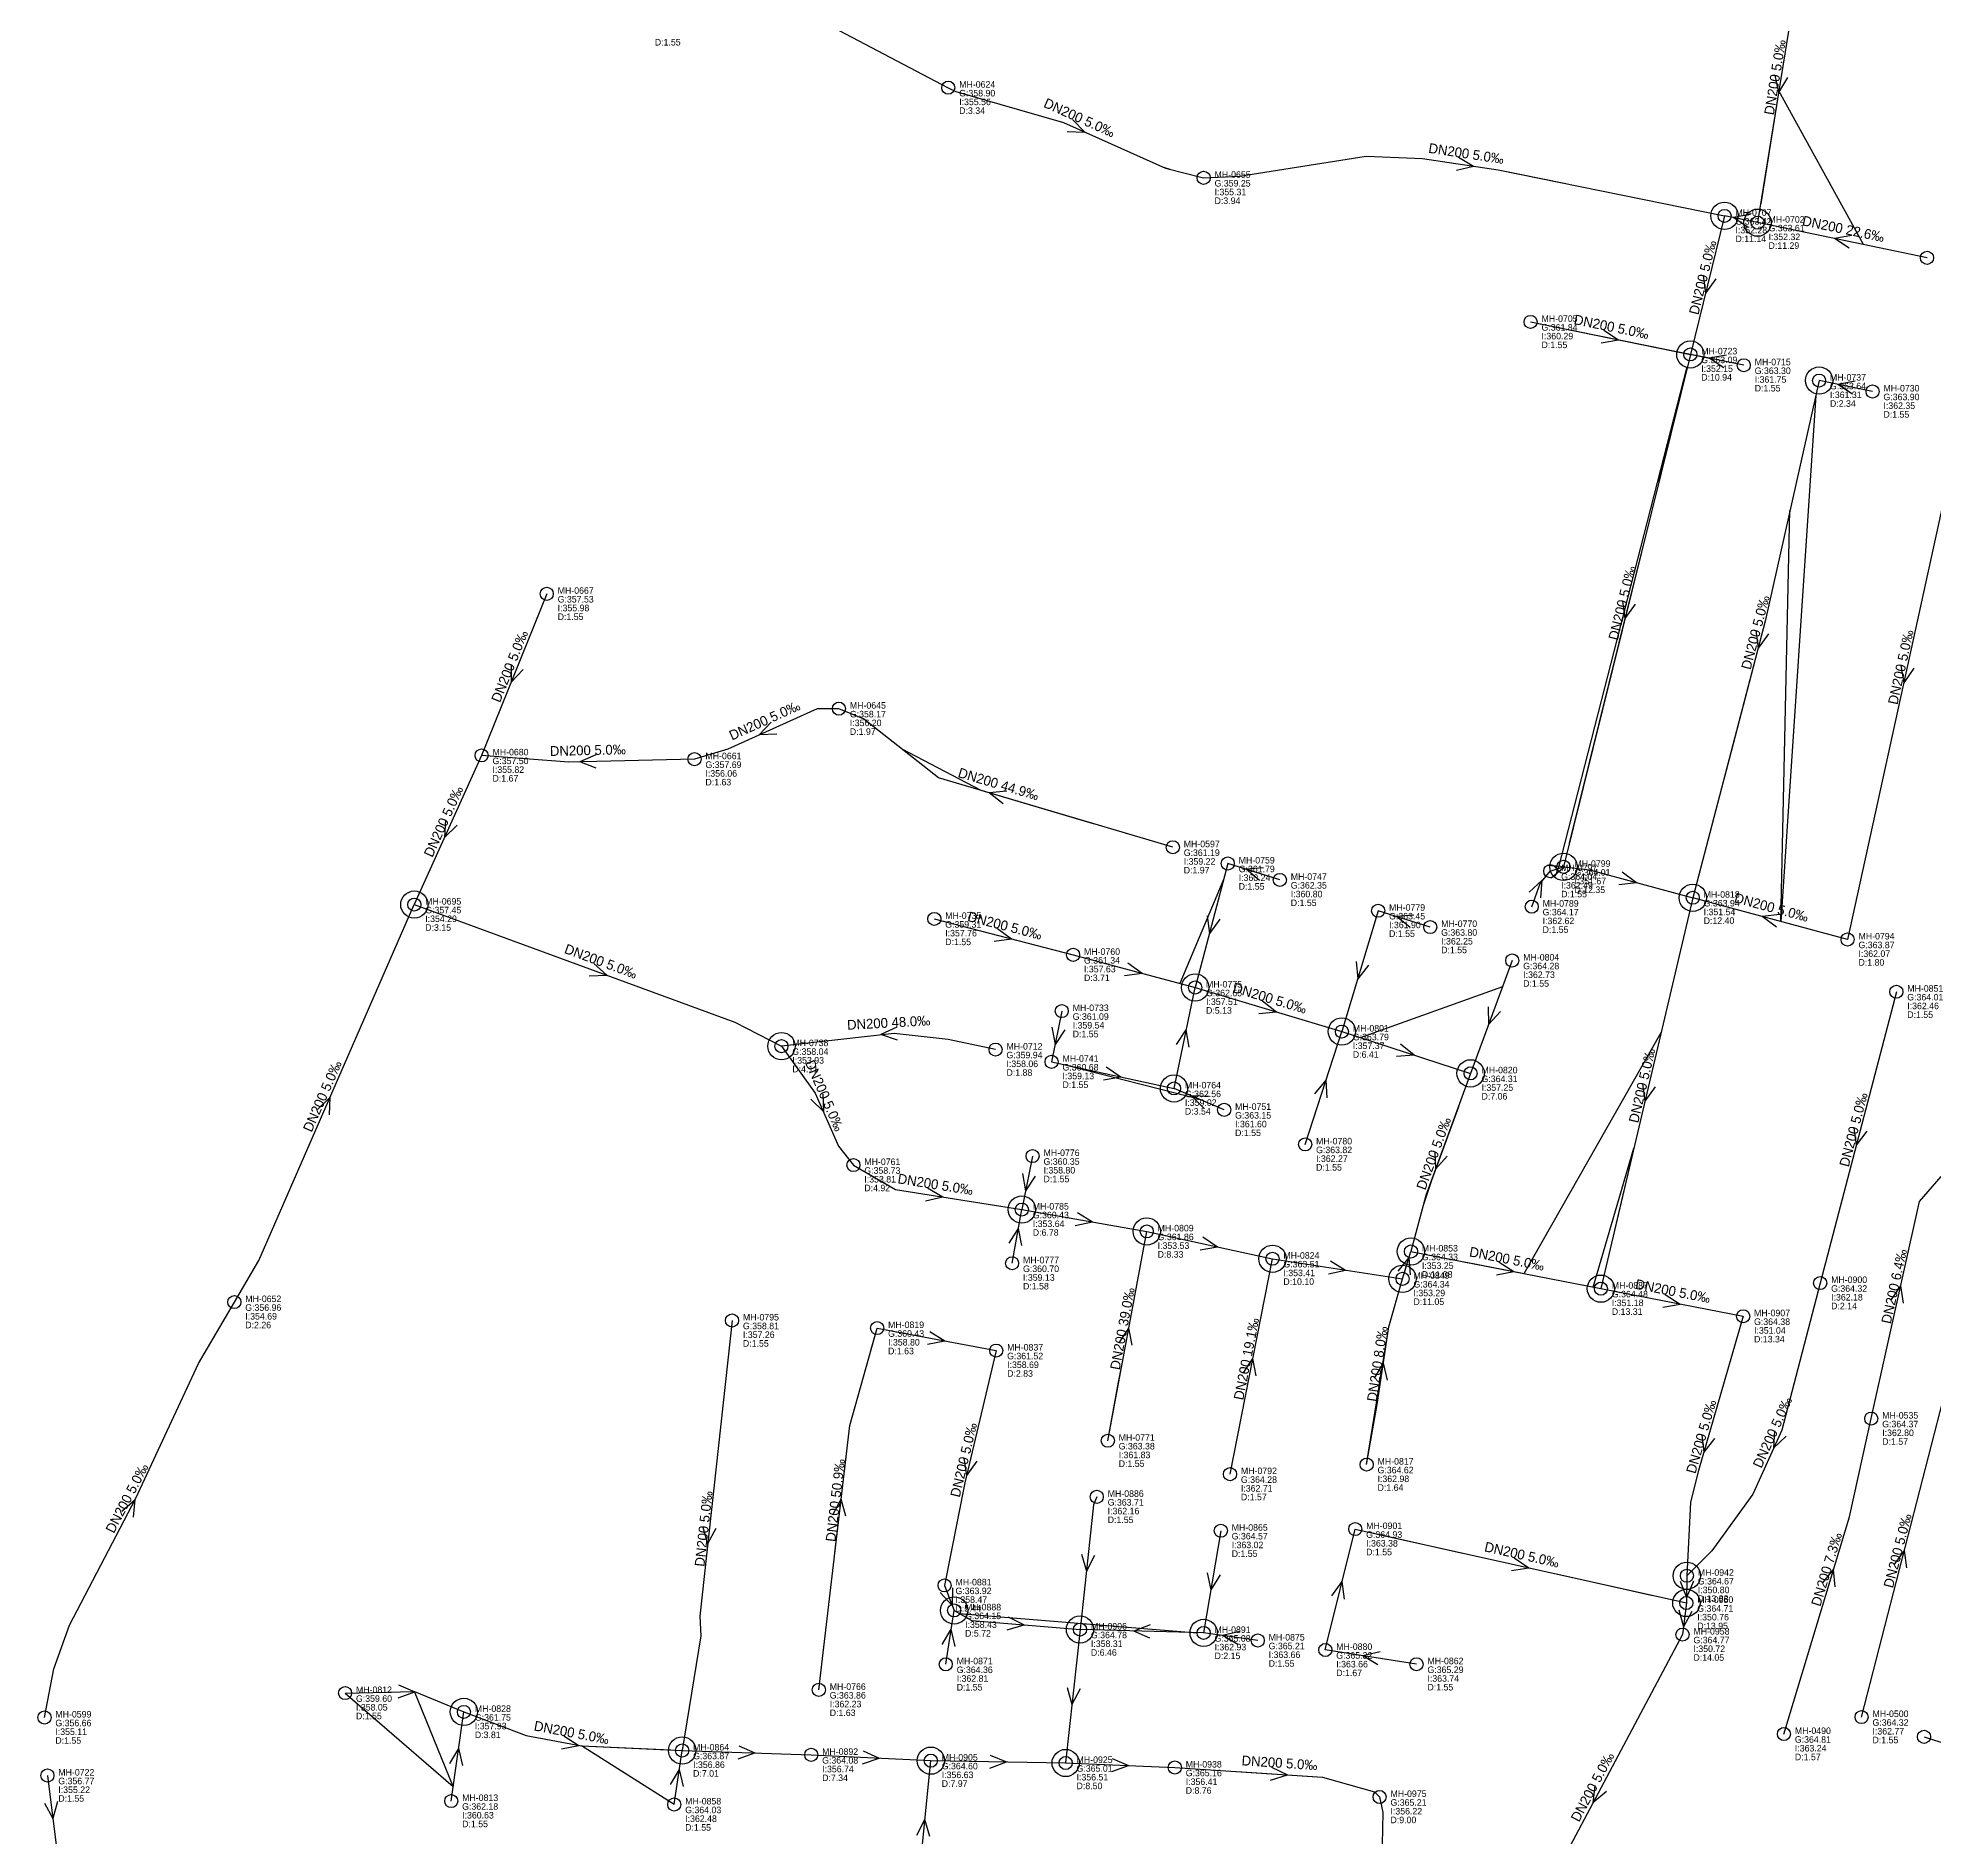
# Model space of a CAD drawing. Header units: metres. Extents: x 449913 to 451990, y 2566939 to 2570822.
# Drawn here: x 449946.6 to 450294, y 2568973.8 to 2569303.4 of the extents above; entities that cross this region are included whole.
import ezdxf
from ezdxf.enums import TextEntityAlignment as Align

# ---------------------------------------------------------------- set-up
doc = ezdxf.new("R2010")
doc.units = ezdxf.units.M
for name, color, linetype in [('SEW-DROP', 6, 'Continuous'), ('SEW-LABEL', 2, 'Continuous'), ('SEW-MH', 7, 'Continuous'), ('SEW-MH-LABEL', 8, 'Continuous'), ('SEW-PIPE-DN200', 3, 'Continuous'), ('SEW-RIDER', 8, 'Continuous')]:
    doc.layers.add(name, color=color, linetype=linetype)

msp = doc.modelspace()

# ---------------------------------------------------------------- linework, layer by layer
at = {"layer": 'SEW-DROP'}
for centre in [(450255.62, 2569270.8), (450261.68, 2569269.56), (450249.35, 2569245.42), (450249.35, 2569245.42), (450272.93, 2569240.62), (450226.12, 2569151.53), (450015.59, 2569144.61), (450249.79, 2569145.87), (450249.79, 2569145.87), (450158.63, 2569129.42), (450158.63, 2569129.42), (450185.52, 2569121.35), (450185.52, 2569121.35), (450082.84, 2569118.68), (450209.1, 2569113.69), (450154.76, 2569110.93), (450126.89, 2569088.73), (450126.89, 2569088.73), (450149.76, 2569084.73), (450198.17, 2569081.05), (450172.8, 2569079.73), (450196.63, 2569076.05), (450232.97, 2569074.24), (450248.72, 2569021.64), (450114.49, 2569015.29), (450248.62, 2569016.65), (450137.54, 2569011.78), (450137.54, 2569011.78), (450160.19, 2569011.16), (450024.68, 2568996.69), (450064.66, 2568989.62), (450064.66, 2568989.62), (450110.21, 2568987.76), (450134.91, 2568987.33)]:
    msp.add_circle(centre, 2.5, dxfattribs=at)
at = {"layer": 'SEW-LABEL'}
for p, q in [((450264.8, 2569296.53), (450265.51, 2569293.38)), ((450267.17, 2569296.15), (450265.51, 2569293.38)), ((450136.19, 2569288.48), (450138.44, 2569286.15)), ((450135.21, 2569286.28), (450138.44, 2569286.15)), ((450206.87, 2569281.56), (450209.65, 2569279.92)), ((450206.51, 2569279.18), (450209.65, 2569279.92)), ((450260.36, 2569271.06), (450257.18, 2569270.48)), ((450259.88, 2569268.71), (450257.18, 2569270.48)), ((450278.91, 2569267.21), (450275.73, 2569266.64)), ((450278.42, 2569264.86), (450275.73, 2569266.64)), ((450251.68, 2569259.85), (450252.12, 2569256.65)), ((450254.01, 2569259.28), (450252.12, 2569256.65)), ((450233.01, 2569247.52), (450236.19, 2569248.1)), ((450233.48, 2569249.87), (450236.19, 2569248.1)), ((450255.95, 2569245.3), (450252.78, 2569244.72)), ((450255.48, 2569242.95), (450252.78, 2569244.72)), ((450279.54, 2569240.5), (450276.36, 2569239.92)), ((450279.06, 2569238.15), (450276.36, 2569239.92)), ((450236.93, 2569200.22), (450237.37, 2569197.02)), ((450239.26, 2569199.64), (450237.37, 2569197.02)), ((450261.36, 2569194.81), (450261.76, 2569191.61)), ((450263.68, 2569194.21), (450261.76, 2569191.61)), ((450033.33, 2569188.59), (450033.32, 2569185.36)), ((450287.93, 2569188.45), (450288.46, 2569185.26)), ((450290.27, 2569187.94), (450288.46, 2569185.26)), ((450035.55, 2569187.69), (450033.32, 2569185.36)), ((450080.99, 2569178.03), (450078.75, 2569175.7)), ((450081.98, 2569175.84), (450078.75, 2569175.7)), ((450048.87, 2569172.04), (450045.9, 2569170.77)), ((450048.92, 2569169.64), (450045.9, 2569170.77)), ((450124.14, 2569165.37), (450120.92, 2569165.07)), ((450123.45, 2569163.06), (450120.92, 2569165.07)), ((450021.27, 2569160.14), (450021.13, 2569156.91)), ((450023.46, 2569159.15), (450021.13, 2569156.91)), ((450171.17, 2569151.34), (450167.95, 2569151.09)), ((450170.45, 2569149.05), (450167.95, 2569151.09)), ((450223.1, 2569151.81), (450226.33, 2569151.6)), ((450223.85, 2569149.53), (450226.33, 2569151.6)), ((450236.89, 2569150.6), (450239.47, 2569148.66)), ((450219.82, 2569146.9), (450222.21, 2569149.08)), ((450221.98, 2569145.86), (450222.21, 2569149.08)), ((450236.26, 2569148.28), (450239.47, 2569148.66)), ((450198.72, 2569142.69), (450195.5, 2569142.44)), ((450265.74, 2569142.81), (450262.53, 2569142.44)), ((450122.41, 2569140.23), (450125.01, 2569138.31)), ((450160.84, 2569142.53), (450161.24, 2569139.33)), ((450163.16, 2569141.92), (450161.24, 2569139.33)), ((450198, 2569140.4), (450195.5, 2569142.44)), ((450265.11, 2569140.5), (450262.53, 2569142.44)), ((450121.81, 2569137.91), (450125.01, 2569138.31)), ((450048.46, 2569133.82), (450050.86, 2569131.66)), ((450146.31, 2569133.96), (450148.9, 2569132.02)), ((450188.12, 2569134.2), (450188.41, 2569130.98)), ((450190.42, 2569133.51), (450188.41, 2569130.98)), ((450047.63, 2569131.57), (450050.86, 2569131.66)), ((450145.69, 2569131.64), (450148.9, 2569132.02)), ((450170.98, 2569126.97), (450173.51, 2569124.95)), ((450212.31, 2569125.85), (450212.39, 2569122.62)), ((450103.96, 2569122.16), (450101.03, 2569120.79)), ((450132.39, 2569122.16), (450132.97, 2569118.98)), ((450170.29, 2569124.67), (450173.51, 2569124.95)), ((450214.56, 2569125.02), (450212.39, 2569122.62)), ((450104.09, 2569119.76), (450101.03, 2569120.79)), ((450134.74, 2569121.69), (450132.97, 2569118.98)), ((450155.21, 2569118.95), (450157, 2569121.64)), ((450157.56, 2569118.46), (450157, 2569121.64)), ((450196.25, 2569119.13), (450198.73, 2569117.06)), ((450142.33, 2569114.86), (450145.01, 2569113.05)), ((450195.51, 2569116.84), (450198.73, 2569117.06)), ((450141.82, 2569112.51), (450145.01, 2569113.05)), ((450180.55, 2569109.96), (450182.62, 2569112.44)), ((450182.83, 2569109.21), (450182.62, 2569112.44)), ((450240.56, 2569111.79), (450241.04, 2569108.59)), ((449997.86, 2569107.07), (450000.17, 2569109.34)), ((450000.06, 2569106.11), (450000.17, 2569109.34)), ((450088.23, 2569108.95), (450090.54, 2569106.68)), ((450090.43, 2569109.91), (450090.54, 2569106.68)), ((450160.26, 2569107.27), (450157.97, 2569109.55)), ((450161.2, 2569109.48), (450157.97, 2569109.55)), ((450242.89, 2569111.24), (450241.04, 2569108.59)), ((450279.33, 2569103.72), (450279.74, 2569100.51)), ((450281.66, 2569103.11), (450279.74, 2569100.51)), ((450202.57, 2569099.34), (450202.67, 2569096.11)), ((450204.82, 2569098.51), (450202.67, 2569096.11)), ((450126.99, 2569095.34), (450127.58, 2569092.16)), ((450129.35, 2569094.87), (450127.58, 2569092.16)), ((450109.24, 2569090.32), (450112.39, 2569091.04)), ((450109.62, 2569092.69), (450112.39, 2569091.04)), ((450137.05, 2569088.17), (450139.8, 2569086.47)), ((450124.55, 2569082.55), (450126.26, 2569085.29)), ((450126.91, 2569082.12), (450126.26, 2569085.29)), ((450136.64, 2569085.81), (450139.8, 2569086.47)), ((450160.07, 2569083.72), (450162.75, 2569081.91)), ((450159.56, 2569081.38), (450162.75, 2569081.91)), ((450183.05, 2569076.93), (450186.2, 2569077.66)), ((450183.42, 2569079.31), (450186.2, 2569077.66)), ((450195.81, 2569077.47), (450197.84, 2569079.98)), ((450198.1, 2569076.76), (450197.84, 2569079.98)), ((450213.86, 2569076.76), (450217.04, 2569077.36)), ((450214.33, 2569079.11), (450217.04, 2569077.36)), ((450244.75, 2569073.18), (450247.47, 2569071.43)), ((450286.07, 2569072.08), (450287.89, 2569074.75)), ((450288.41, 2569071.56), (450287.89, 2569074.75)), ((450244.29, 2569070.82), (450247.47, 2569071.43)), ((450110.03, 2569066.42), (450112.76, 2569064.68)), ((450144.74, 2569064.3), (450146.47, 2569067.03)), ((450147.1, 2569063.86), (450146.47, 2569067.03)), ((450109.59, 2569064.06), (450112.76, 2569064.68)), ((450167.44, 2569058.76), (450169.2, 2569061.47)), ((450169.8, 2569058.29), (450169.2, 2569061.47)), ((450191.49, 2569057.82), (450193.12, 2569060.61)), ((450193.87, 2569057.47), (450193.12, 2569060.61)), ((450251.48, 2569047.48), (450251.8, 2569044.26)), ((450253.78, 2569046.81), (450251.8, 2569044.26)), ((450264.74, 2569048.22), (450264.6, 2569044.99)), ((450266.93, 2569047.24), (450264.6, 2569044.99)), ((450116.28, 2569043.2), (450116.76, 2569040)), ((450118.62, 2569042.64), (450116.76, 2569040)), ((449962, 2569033.48), (449964.45, 2569035.58)), ((449964.13, 2569032.37), (449964.45, 2569035.58)), ((450092.24, 2569032.81), (450093.78, 2569035.65)), ((450094.62, 2569032.53), (450093.78, 2569035.65)), ((450068.45, 2569030.57), (450069.31, 2569027.46)), ((450070.83, 2569030.31), (450069.31, 2569027.46)), ((450137.83, 2569025.61), (450138.7, 2569022.5)), ((450140.21, 2569025.35), (450138.7, 2569022.5)), ((450217.09, 2569024.91), (450219.76, 2569023.09)), ((450286.66, 2569023.65), (450288.57, 2569026.26)), ((450288.98, 2569023.06), (450288.57, 2569026.26)), ((450160.83, 2569022.2), (450161.52, 2569019.05)), ((450163.19, 2569021.81), (450161.52, 2569019.05)), ((450216.57, 2569022.57), (450219.76, 2569023.09)), ((450273.59, 2569020.27), (450275.6, 2569022.8)), ((450275.89, 2569019.58), (450275.6, 2569022.8)), ((450111.95, 2569018.55), (450114.15, 2569016.18)), ((450114.19, 2569019.41), (450114.15, 2569016.18)), ((450183.69, 2569017.94), (450185.58, 2569020.57)), ((450186.02, 2569017.37), (450185.58, 2569020.57)), ((450247.5, 2569020.67), (450248.64, 2569017.64)), ((450249.9, 2569020.62), (450248.64, 2569017.64)), ((450124.39, 2569014.1), (450127.28, 2569012.65)), ((450247.26, 2569015.39), (450248.09, 2569012.26)), ((450249.64, 2569015.1), (450248.09, 2569012.26)), ((450112.31, 2569009.05), (450113.95, 2569011.83)), ((450114.68, 2569008.69), (450113.95, 2569011.83)), ((450124.18, 2569011.71), (450127.28, 2569012.65)), ((450150.4, 2569012.63), (450147.37, 2569011.51)), ((450150.34, 2569010.23), (450147.37, 2569011.51)), ((450166.8, 2569011.45), (450163.66, 2569010.67)), ((450166.47, 2569009.07), (450163.66, 2569010.67)), ((450192.5, 2569007.68), (450189.35, 2569006.96)), ((450192.13, 2569005.31), (450189.35, 2569006.96)), ((450012.62, 2568999.27), (450015.66, 2569000.37)), ((450012.7, 2569001.67), (450015.66, 2569000.37)), ((450135.2, 2569001.18), (450136.07, 2568998.07)), ((450137.58, 2569000.92), (450136.07, 2568998.07)), ((450022.11, 2568987.21), (450023.73, 2568990.01)), ((450024.49, 2568986.87), (450023.73, 2568990.01)), ((450042.53, 2568989.93), (450045.7, 2568990.56)), ((450042.98, 2568992.29), (450045.7, 2568990.56)), ((450075.02, 2568990.47), (450077.98, 2568989.17)), ((450074.94, 2568988.07), (450077.98, 2568989.17)), ((450097.7, 2568987.16), (450100.75, 2568988.21)), ((450097.81, 2568989.56), (450100.75, 2568988.21)), ((450121.04, 2568986.37), (450124.06, 2568987.52)), ((450121.08, 2568988.77), (450124.06, 2568987.52)), ((450143.36, 2568985.78), (450146.41, 2568986.86)), ((450143.46, 2568988.18), (450146.41, 2568986.86)), ((450172.62, 2568986.55), (450175.53, 2568985.16)), ((450062.53, 2568983.36), (450064.15, 2568986.16)), ((450064.91, 2568983.01), (450064.15, 2568986.16)), ((450172.46, 2568984.16), (450175.53, 2568985.16)), ((450231.86, 2568983.22), (450231.51, 2568980.01)), ((449947.81, 2568979.98), (449949.38, 2568977.16)), ((449950.19, 2568980.29), (449949.38, 2568977.16)), ((450233.98, 2568982.09), (450231.51, 2568980.01)), ((450107.65, 2568974.12), (450109.14, 2568976.99)), ((450110.04, 2568973.88), (450109.14, 2568976.99))]:
    msp.add_line(p, q, dxfattribs=at)
at = {"layer": 'SEW-MH'}
for centre in [(450113.41, 2569294.29), (450160.19, 2569277.78), (450255.62, 2569270.8), (450261.68, 2569269.56), (450292.71, 2569263.11), (450220.09, 2569251.37), (450249.35, 2569245.42), (450259.14, 2569243.43), (450272.93, 2569240.62), (450282.73, 2569238.63), (450039.85, 2569201.56), (450093.38, 2569180.51), (450027.91, 2569171.95), (450066.92, 2569171.25), (450154.54, 2569155.12), (450164.61, 2569152.14), (450174.15, 2569149.14), (450223.68, 2569150.74), (450226.12, 2569151.53), (450249.79, 2569145.87), (450015.59, 2569144.61), (450110.85, 2569141.98), (450192.16, 2569143.49), (450220.29, 2569144.23), (450201.7, 2569140.5), (450278.16, 2569138.22), (450136.27, 2569135.4), (450216.73, 2569134.36), (450158.63, 2569129.42), (450287.09, 2569128.65), (450134.2, 2569125.1), (450185.52, 2569121.35), (450082.84, 2569118.68), (450122.07, 2569118.04), (450132.33, 2569115.81), (450209.1, 2569113.69), (450154.76, 2569110.93), (450163.95, 2569107), (450178.79, 2569100.67), (450096.03, 2569096.89), (450128.86, 2569098.54), (450126.89, 2569088.73), (450149.76, 2569084.73), (450125.1, 2569078.89), (450172.8, 2569079.73), (450198.17, 2569081.05), (450196.63, 2569076.05), (450232.97, 2569074.24), (450273.14, 2569075.27), (449982.62, 2569071.78), (450259.02, 2569069.19), (450073.79, 2569068.41), (450100.38, 2569067.02), (450122.19, 2569062.9), (450282.5, 2569050.43), (450142.63, 2569046.38), (450190.05, 2569042), (450165.02, 2569040.26), (450140.61, 2569036.09), (450163.33, 2569029.89), (450187.96, 2569030.19), (450112.73, 2569019.87), (450248.72, 2569021.64), (450248.62, 2569016.65), (450114.49, 2569015.29), (450137.54, 2569011.78), (450160.19, 2569011.16), (450170.1, 2569009.77), (450247.92, 2569010.86), (450182.48, 2569008.04), (450112.95, 2569005.41), (450199.19, 2569005.42), (450002.9, 2569000.14), (450089.69, 2569000.73), (449947.83, 2568995.66), (450024.68, 2568996.69), (450280.72, 2568995.75), (450266.5, 2568992.64), (450292.16, 2568992.12), (450064.66, 2568989.62), (450088.3, 2568988.82), (450110.21, 2568987.76), (450134.91, 2568987.33), (450154.91, 2568986.5), (449948.37, 2568985.03), (450022.35, 2568980.36), (450063.21, 2568979.73), (450192.42, 2568981.1)]:
    msp.add_circle(centre, 1.2, dxfattribs=at)
at = {"layer": 'SEW-PIPE-DN200'}
for points in [[(450269.81, 2569320.15), (450261.68, 2569269.56)], [(450058.29, 2569317.23), (450078.1, 2569311.94), (450087.52, 2569307.86), (450113.41, 2569294.29)], [(450113.41, 2569294.29), (450114.78, 2569293.58), (450134.5, 2569287.92), (450153.19, 2569279.55), (450160.19, 2569277.78), (450160.19, 2569277.78)], [(450160.19, 2569277.78), (450166.76, 2569278.09), (450189.99, 2569281.75), (450200.31, 2569281.33), (450214.14, 2569279.24), (450255.62, 2569270.8)], [(450255.62, 2569270.8), (450249.35, 2569245.42)], [(450261.68, 2569269.56), (450255.62, 2569270.8)], [(450292.71, 2569263.11), (450261.68, 2569269.56)], [(450220.09, 2569251.37), (450249.35, 2569245.42)], [(450249.35, 2569245.42), (450226.12, 2569151.53)], [(450259.14, 2569243.43), (450249.35, 2569245.42)], [(450272.93, 2569240.62), (450263.05, 2569196.55), (450249.79, 2569145.87)], [(450282.73, 2569238.63), (450272.93, 2569240.62)], [(450299.4, 2569235.24), (450278.16, 2569138.22)], [(450039.85, 2569201.56), (450027.91, 2569171.95)], [(450093.38, 2569180.51), (450093.38, 2569180.51), (450089.41, 2569180.51), (450073.01, 2569173.1), (450066.92, 2569171.25), (450066.92, 2569171.25)], [(450154.54, 2569155.12), (450111.64, 2569167.81), (450097.88, 2569178.66), (450093.38, 2569180.51)], [(450027.91, 2569171.95), (450015.59, 2569144.61)], [(450066.92, 2569171.25), (450043.91, 2569170.72), (450027.91, 2569171.95)], [(450164.61, 2569152.14), (450158.63, 2569129.42)], [(450174.15, 2569149.14), (450164.61, 2569152.14)], [(450220.29, 2569144.23), (450221.81, 2569148.45), (450223.68, 2569150.74), (450223.68, 2569150.74)], [(450223.68, 2569150.74), (450226.12, 2569151.53)], [(450226.12, 2569151.53), (450230.86, 2569150.98), (450249.79, 2569145.87)], [(449982.62, 2569071.78), (449987.08, 2569079.4), (450015.59, 2569144.61)], [(450015.59, 2569144.61), (450074.28, 2569123.07), (450082.84, 2569118.68)], [(450192.16, 2569143.49), (450185.52, 2569121.35)], [(450201.7, 2569140.5), (450192.16, 2569143.49)], [(450249.79, 2569145.87), (450232.97, 2569074.24)], [(450278.16, 2569138.22), (450249.79, 2569145.87)], [(450110.85, 2569141.98), (450136.27, 2569135.4)], [(450136.27, 2569135.4), (450158.63, 2569129.42)], [(450216.73, 2569134.36), (450209.1, 2569113.69)], [(450154.76, 2569110.93), (450158.63, 2569129.42)], [(450158.63, 2569129.42), (450185.52, 2569121.35)], [(450287.09, 2569128.65), (450273.14, 2569075.27)], [(450134.2, 2569125.1), (450132.33, 2569115.81)], [(450122.07, 2569118.04), (450113.41, 2569119.92), (450103.48, 2569120.98), (450082.84, 2569118.68)], [(450082.84, 2569118.68), (450089.05, 2569110.08), (450093.3, 2569100.37), (450096.03, 2569096.89), (450096.03, 2569096.89)], [(450178.79, 2569100.67), (450185.52, 2569121.35)], [(450185.52, 2569121.35), (450209.1, 2569113.69)], [(450132.33, 2569115.81), (450154.76, 2569110.93)], [(450209.1, 2569113.69), (450200.91, 2569091.31), (450198.17, 2569081.05)], [(450163.95, 2569107), (450154.76, 2569110.93)], [(450128.86, 2569098.54), (450126.89, 2569088.73)], [(450096.03, 2569096.89), (450103.73, 2569092.41), (450126.89, 2569088.73)], [(450282.5, 2569050.43), (450291.31, 2569090.21), (450295.29, 2569094.8)], [(450125.1, 2569078.89), (450126.89, 2569088.73)], [(450126.89, 2569088.73), (450149.76, 2569084.73)], [(450142.63, 2569046.38), (450149.76, 2569084.73)], [(450149.76, 2569084.73), (450172.8, 2569079.73)], [(450196.63, 2569076.05), (450198.17, 2569081.05)], [(450198.17, 2569081.05), (450232.97, 2569074.24)], [(450165.02, 2569040.26), (450172.8, 2569079.73)], [(450172.8, 2569079.73), (450196.63, 2569076.05)], [(450190.05, 2569042), (450192, 2569053.04), (450194.11, 2569067.23), (450196.63, 2569076.05)], [(450232.97, 2569074.24), (450259.02, 2569069.19)], [(450273.14, 2569075.27), (450266.09, 2569048.3), (450260.82, 2569036.59), (450253.26, 2569026.2), (450248.72, 2569021.64)], [(449947.83, 2568995.66), (449949.57, 2569004.6), (449952.41, 2569012.57), (449964.6, 2569035.87), (449976.05, 2569060.53), (449982.62, 2569071.78)], [(450073.79, 2569068.41), (450067.87, 2569014.22), (450068.08, 2569010.62), (450064.66, 2568989.62)], [(450089.69, 2569000.73), (450095.37, 2569049.17), (450100.38, 2569067.02)], [(450100.38, 2569067.02), (450100.38, 2569067.02), (450122.19, 2569062.9)], [(450259.02, 2569069.19), (450250.84, 2569040.95), (450249.38, 2569035.12), (450248.72, 2569021.64)], [(450122.19, 2569062.9), (450116.44, 2569038.68), (450112.73, 2569019.87), (450112.73, 2569019.87)], [(450280.72, 2568995.75), (450295.66, 2569053.86)], [(450266.5, 2568992.64), (450278.52, 2569032.45), (450282.5, 2569050.43)], [(450140.61, 2569036.09), (450140, 2569034.64), (450137.54, 2569011.78)], [(450163.33, 2569029.89), (450160.19, 2569011.16)], [(450182.48, 2569008.04), (450187.96, 2569030.19)], [(450187.96, 2569030.19), (450248.62, 2569016.65)], [(450248.72, 2569021.64), (450248.62, 2569016.65)], [(450112.73, 2569019.87), (450114.49, 2569015.29)], [(450112.95, 2569005.41), (450114.49, 2569015.29)], [(450114.49, 2569015.29), (450117.7, 2569013.46), (450137.54, 2569011.78)], [(450248.62, 2569016.65), (450247.92, 2569010.86)], [(450137.54, 2569011.78), (450134.91, 2568987.33)], [(450160.19, 2569011.16), (450137.54, 2569011.78)], [(450170.1, 2569009.77), (450160.19, 2569011.16)], [(450247.92, 2569010.86), (450216.51, 2568951.8)], [(450199.19, 2569005.42), (450182.48, 2569008.04)], [(450002.9, 2569000.14), (450015.6, 2569000.46), (450024.68, 2568996.69)], [(450022.35, 2568980.36), (450024.68, 2568996.69)], [(450024.68, 2568996.69), (450036.08, 2568992.36), (450046.24, 2568990.46), (450064.66, 2568989.62)], [(450292.16, 2568992.12), (450319.16, 2568983.53)], [(450063.21, 2568979.73), (450064.66, 2568989.62)], [(450064.66, 2568989.62), (450088.3, 2568988.82)], [(450088.3, 2568988.82), (450110.21, 2568987.76)], [(450107.78, 2568963.23), (450110.21, 2568987.76)], [(450110.21, 2568987.76), (450134.91, 2568987.33)], [(450134.91, 2568987.33), (450154.91, 2568986.5)], [(450154.91, 2568986.5), (450181.97, 2568984.74), (450191.49, 2568982.04), (450192.42, 2568981.1)], [(449948.37, 2568985.03), (449950, 2568972.27)], [(450192.42, 2568981.1), (450192.42, 2568981.1), (450193.01, 2568978.25), (450192.62, 2568960.7)]]:
    msp.add_lwpolyline(points, dxfattribs=at)
at = {"layer": 'SEW-RIDER'}
for points in [[(450281.1, 2569265.53), (450265.56, 2569293.73), (450262.24, 2569273.04)], [(450152.86, 2569279.7), (450153.99, 2569279.35)], [(450214.14, 2569279.24), (450217.78, 2569278.5), (450226.56, 2569276.72)], [(450220.09, 2569251.37), (450253.45, 2569244.58), (450247.51, 2569245.79)], [(450225.18, 2569151.23), (450248.78, 2569243.14), (450243.59, 2569222.17)], [(450272.31, 2569237.87), (450265.93, 2569141.52), (450267.6, 2569216.84)], [(450241.67, 2569214.39), (450238.1, 2569199.96), (450227.18, 2569155.84)], [(450261.22, 2569189.55), (450256.8, 2569172.67), (450255.59, 2569168.01)], [(450140, 2569159.42), (450119.43, 2569165.51), (450104.97, 2569173.07)], [(450174.15, 2569149.14), (450167.27, 2569151.3)], [(450163.87, 2569149.33), (450155.83, 2569130.17)], [(450188.95, 2569120.24), (450214.98, 2569129.63)], [(450207.95, 2569079.14), (450218.88, 2569077), (450243.99, 2569121.18)], [(450135.04, 2569115.22), (450159.09, 2569109.08)], [(450206.85, 2569107.54), (450201.91, 2569094.05), (450200.37, 2569089.29)], [(450231.57, 2569074.51), (450239.02, 2569100.01), (450235.54, 2569085.18)], [(450100.38, 2569067.02), (450101.08, 2569066.89)], [(450190.05, 2569042), (450194.11, 2569067.23)], [(450099.3, 2569063.17), (450099.59, 2569064.2)], [(450142.63, 2569046.38), (450144.62, 2569057.11), (450145.19, 2569060.16)], [(450092.63, 2569025.82), (450093.6, 2569034.11), (450095.37, 2569049.17)], [(450190.84, 2569029.54), (450207.34, 2569025.86), (450207.96, 2569025.72)], [(450225.07, 2569021.9), (450237.57, 2569019.11), (450242.45, 2569018.02)], [(450115.44, 2569014.75), (450159.02, 2569011.19)], [(450002.9, 2569000.14), (450022.73, 2568983), (450015.6, 2569000.46)], [(450063.21, 2568979.73), (450046.24, 2568990.46), (450062.55, 2568989.72)], [(450109.92, 2568984.77), (450109.94, 2568985.01)], [(450166.29, 2568985.76), (450181.97, 2568984.74)]]:
    msp.add_lwpolyline(points, dxfattribs=at)

# ---------------------------------------------------------------- texts
at = {"layer": 'SEW-LABEL'}
for s, rotation, p in [('DN200 5.0‰', 80.8706, (450265.74, 2569296.06)), ('DN200 5.0‰', -24.1054, (450137.07, 2569287.97)), ('DN200 5.0‰', -8.5789, (450208.17, 2569281.34)), ('DN200 22.6‰', 348.2567, (450277.2, 2569267.54)), ('DN200 5.0‰', 76.1044, (450252.49, 2569259.31)), ('DN200 5.0‰', -11.4978, (450234.72, 2569249.6)), ('DN200 5.0‰', 76.1028, (450237.73, 2569199.68)), ('DN200 5.0‰', 75.3356, (450262.14, 2569194.26)), ('DN200 5.0‰', 77.6559, (450288.78, 2569187.93)), ('DN200 5.0‰', 68.0412, (450033.88, 2569187.95)), ('DN200 5.0‰', 24.3047, (450080.12, 2569177.52)), ('DN200 5.0‰', 1.3172, (450047.4, 2569172)), ('DN200 44.9‰', 343.5149, (450122.36, 2569165.84)), ('DN200 5.0‰', 65.7404, (450021.75, 2569159.48)), ('DN200 5.0‰', 344.8932, (450263.98, 2569143.24)), ('DN200 5.0‰', -14.5205, (450123.56, 2569139.89)), ('DN200 5.0‰', -20.1584, (450049.45, 2569133.38)), ('DN200 5.0‰', -16.7067, (450172.07, 2569126.59)), ('DN200 48.0‰', 3.1546, (450102.53, 2569122.08)), ('DN200 5.0‰', 66.3811, (449999.56, 2569109.16)), ('DN200 5.0‰', -66.3362, (450089.94, 2569109.26)), ('DN200 5.0‰', 76.784, (450241.38, 2569111.25)), ('DN200 5.0‰', 75.3529, (450280.11, 2569103.16)), ('DN200 5.0‰', 69.9077, (450203.18, 2569098.72)), ('DN200 5.0‰', -9.0328, (450110.91, 2569092.47)), ('DN200 5.0‰', -11.0836, (450215.57, 2569078.84)), ('DN200 6.4‰', 77.5092, (450287.56, 2569074.48)), ('DN200 39.0‰', 79.4636, (450146.19, 2569066.75)), ('DN200 5.0‰', -10.966, (450245.99, 2569072.91)), ('DN200 19.1‰', 78.8486, (450168.91, 2569061.2)), ('DN200 8.0‰', 81.5108, (450192.9, 2569060.33)), ('DN200 5.0‰', 73.8464, (450252.21, 2569046.9)), ('DN200 5.0‰', 65.7691, (450265.22, 2569047.56)), ('DN200 5.0‰', 76.6591, (450117.1, 2569042.66)), ('DN200 5.0‰', 62.5073, (449963.75, 2569035.45)), ('DN200 50.9‰', 83.3195, (450093.61, 2569035.36)), ('DN200 5.0‰', 83.7579, (450069.48, 2569030.15)), ('DN200 5.0‰', 75.5824, (450288.19, 2569026.01)), ('DN200 7.3‰', 73.2024, (450275.17, 2569022.56)), ('DN200 5.0‰', -12.5814, (450218.29, 2569024.62)), ('DN200 5.0‰', -10.6201, (450044.23, 2568992.03)), ('DN200 5.0‰', -3.7262, (450174.04, 2568986.46)), ('DN200 5.0‰', 61.995, (450232.21, 2568982.53))]:
    msp.add_text(s, height=1.8, rotation=rotation, dxfattribs=at).set_placement(p, align=Align.CENTER)
at = {"layer": 'SEW-MH-LABEL'}
for s, p in [('D:1.55', (450059.65, 2569302.02)), ('MH-0624', (450115.41, 2569294.29)), ('G:358.90', (450115.41, 2569292.69)), ('I:355.56', (450115.41, 2569291.09)), ('D:3.34', (450115.41, 2569289.49)), ('MH-0655', (450162.19, 2569277.78)), ('G:359.25', (450162.19, 2569276.18)), ('I:355.31', (450162.19, 2569274.58)), ('D:3.94', (450162.19, 2569272.98)), ('MH-0707', (450257.62, 2569270.8)), ('G:363.42', (450257.62, 2569269.2)), ('I:352.28', (450257.62, 2569267.6)), ('G:363.61', (450263.68, 2569267.96)), ('MH-0702', (450263.68, 2569269.56)), ('D:11.14', (450257.62, 2569266)), ('D:11.29', (450263.68, 2569264.76)), ('I:352.32', (450263.68, 2569266.36)), ('G:361.84', (450222.09, 2569249.77)), ('MH-0705', (450222.09, 2569251.37)), ('D:1.55', (450222.09, 2569246.57)), ('I:360.29', (450222.09, 2569248.17)), ('G:363.09', (450251.35, 2569243.82)), ('MH-0723', (450251.35, 2569245.42)), ('I:352.15', (450251.35, 2569242.22)), ('MH-0715', (450261.14, 2569243.43)), ('D:10.94', (450251.35, 2569240.62)), ('G:363.30', (450261.14, 2569241.83)), ('I:361.75', (450261.14, 2569240.23)), ('G:363.64', (450274.93, 2569239.02)), ('MH-0737', (450274.93, 2569240.62)), ('MH-0730', (450284.73, 2569238.63)), ('D:1.55', (450261.14, 2569238.63)), ('D:2.34', (450274.93, 2569235.82)), ('I:361.31', (450274.93, 2569237.42)), ('G:363.90', (450284.73, 2569237.03)), ('I:362.35', (450284.73, 2569235.43)), ('D:1.55', (450284.73, 2569233.83)), ('MH-0667', (450041.85, 2569201.56)), ('G:357.53', (450041.85, 2569199.96)), ('I:355.98', (450041.85, 2569198.36)), ('D:1.55', (450041.85, 2569196.76)), ('MH-0645', (450095.38, 2569180.51)), ('G:358.17', (450095.38, 2569178.91)), ('I:356.20', (450095.38, 2569177.31)), ('D:1.97', (450095.38, 2569175.71)), ('G:357.50', (450029.91, 2569170.35)), ('MH-0680', (450029.91, 2569171.95)), ('G:357.69', (450068.92, 2569169.65)), ('MH-0661', (450068.92, 2569171.25)), ('D:1.67', (450029.91, 2569167.15)), ('I:355.82', (450029.91, 2569168.75)), ('D:1.63', (450068.92, 2569166.45)), ('I:356.06', (450068.92, 2569168.05)), ('G:361.19', (450156.54, 2569153.52)), ('MH-0597', (450156.54, 2569155.12)), ('I:359.22', (450156.54, 2569151.92)), ('MH-0759', (450166.61, 2569152.14)), ('D:1.97', (450156.54, 2569150.32)), ('G:361.79', (450166.61, 2569150.54)), ('I:360.24', (450166.61, 2569148.94)), ('MH-0747', (450176.15, 2569149.14)), ('G:364.04', (450225.68, 2569149.14)), ('MH-0797', (450225.68, 2569150.74)), ('G:364.01', (450228.12, 2569149.93)), ('MH-0799', (450228.12, 2569151.53)), ('I:351.67', (450228.12, 2569148.33)), ('D:1.55', (450166.61, 2569147.34)), ('G:362.35', (450176.15, 2569147.54)), ('I:360.80', (450176.15, 2569145.94)), ('D:1.55', (450225.68, 2569145.94)), ('I:362.49', (450225.68, 2569147.54)), ('D:12.35', (450228.12, 2569146.73)), ('MH-0818', (450251.79, 2569145.87)), ('G:357.45', (450017.59, 2569143.01)), ('MH-0695', (450017.59, 2569144.61)), ('I:354.29', (450017.59, 2569141.41)), ('MH-0735', (450112.85, 2569141.98)), ('D:1.55', (450176.15, 2569144.34)), ('G:363.45', (450194.16, 2569141.89)), ('MH-0779', (450194.16, 2569143.49)), ('G:364.17', (450222.29, 2569142.63)), ('MH-0789', (450222.29, 2569144.23)), ('G:363.94', (450251.79, 2569144.27)), ('I:351.54', (450251.79, 2569142.67)), ('D:3.15', (450017.59, 2569139.81)), ('G:359.31', (450112.85, 2569140.38)), ('I:357.76', (450112.85, 2569138.78)), ('D:1.55', (450194.16, 2569138.69)), ('I:361.90', (450194.16, 2569140.29)), ('G:363.80', (450203.7, 2569138.9)), ('MH-0770', (450203.7, 2569140.5)), ('D:1.55', (450222.29, 2569139.43)), ('I:362.62', (450222.29, 2569141.03)), ('D:12.40', (450251.79, 2569141.07)), ('MH-0794', (450280.16, 2569138.22)), ('D:1.55', (450112.85, 2569137.18)), ('MH-0760', (450138.27, 2569135.4)), ('D:1.55', (450203.7, 2569135.7)), ('I:362.25', (450203.7, 2569137.3)), ('G:363.87', (450280.16, 2569136.62)), ('I:362.07', (450280.16, 2569135.02)), ('G:361.34', (450138.27, 2569133.8)), ('I:357.63', (450138.27, 2569132.2)), ('G:364.28', (450218.73, 2569132.76)), ('MH-0804', (450218.73, 2569134.36)), ('I:362.73', (450218.73, 2569131.16)), ('D:1.80', (450280.16, 2569133.42)), ('D:3.71', (450138.27, 2569130.6)), ('G:362.65', (450160.63, 2569127.82)), ('MH-0775', (450160.63, 2569129.42)), ('D:1.55', (450218.73, 2569129.56)), ('MH-0851', (450289.09, 2569128.65)), ('MH-0733', (450136.2, 2569125.1)), ('D:5.13', (450160.63, 2569124.62)), ('I:357.51', (450160.63, 2569126.22)), ('G:364.01', (450289.09, 2569127.05)), ('I:362.46', (450289.09, 2569125.45)), ('G:361.09', (450136.2, 2569123.5)), ('I:359.54', (450136.2, 2569121.9)), ('MH-0801', (450187.52, 2569121.35)), ('D:1.55', (450289.09, 2569123.85)), ('G:358.04', (450084.84, 2569117.08)), ('MH-0738', (450084.84, 2569118.68)), ('MH-0712', (450124.07, 2569118.04)), ('D:1.55', (450136.2, 2569120.3)), ('G:363.79', (450187.52, 2569119.75)), ('I:357.37', (450187.52, 2569118.15)), ('D:4.11', (450084.84, 2569113.88)), ('I:353.93', (450084.84, 2569115.48)), ('G:359.94', (450124.07, 2569116.44)), ('I:358.06', (450124.07, 2569114.84)), ('G:360.68', (450134.33, 2569114.21)), ('MH-0741', (450134.33, 2569115.81)), ('D:6.41', (450187.52, 2569116.55)), ('MH-0820', (450211.1, 2569113.69)), ('D:1.88', (450124.07, 2569113.24)), ('D:1.55', (450134.33, 2569111.01)), ('I:359.13', (450134.33, 2569112.61)), ('MH-0764', (450156.76, 2569110.93)), ('G:364.31', (450211.1, 2569112.09)), ('I:357.25', (450211.1, 2569110.49)), ('G:362.56', (450156.76, 2569109.33)), ('I:359.02', (450156.76, 2569107.73)), ('MH-0751', (450165.95, 2569107)), ('D:7.06', (450211.1, 2569108.89)), ('D:3.54', (450156.76, 2569106.13)), ('G:363.15', (450165.95, 2569105.4)), ('I:361.60', (450165.95, 2569103.8)), ('D:1.55', (450165.95, 2569102.2)), ('MH-0780', (450180.79, 2569100.67)), ('MH-0761', (450098.03, 2569096.89)), ('G:360.35', (450130.86, 2569096.94)), ('MH-0776', (450130.86, 2569098.54)), ('G:363.82', (450180.79, 2569099.07)), ('I:362.27', (450180.79, 2569097.47)), ('G:358.73', (450098.03, 2569095.29)), ('I:353.81', (450098.03, 2569093.69)), ('D:1.55', (450130.86, 2569093.74)), ('I:358.80', (450130.86, 2569095.34)), ('D:1.55', (450180.79, 2569095.87)), ('D:4.92', (450098.03, 2569092.09)), ('G:360.43', (450128.89, 2569087.13)), ('MH-0785', (450128.89, 2569088.73)), ('D:6.78', (450128.89, 2569083.93)), ('I:353.64', (450128.89, 2569085.53)), ('G:361.86', (450151.76, 2569083.13)), ('MH-0809', (450151.76, 2569084.73)), ('MH-0777', (450127.1, 2569078.89)), ('D:8.33', (450151.76, 2569079.93)), ('I:353.53', (450151.76, 2569081.53)), ('MH-0824', (450174.8, 2569079.73)), ('G:364.33', (450200.17, 2569079.45)), ('MH-0853', (450200.17, 2569081.05)), ('G:360.70', (450127.1, 2569077.29)), ('I:359.13', (450127.1, 2569075.69)), ('G:363.51', (450174.8, 2569078.13)), ('I:353.41', (450174.8, 2569076.53)), ('MH-0849', (450198.63, 2569076.05)), ('D:11.08', (450200.17, 2569076.25)), ('I:353.25', (450200.17, 2569077.85)), ('D:1.58', (450127.1, 2569074.09)), ('D:10.10', (450174.8, 2569074.93)), ('G:364.34', (450198.63, 2569074.45)), ('I:353.29', (450198.63, 2569072.85)), ('G:364.48', (450234.97, 2569072.64)), ('MH-0887', (450234.97, 2569074.24)), ('G:364.32', (450275.14, 2569073.67)), ('MH-0900', (450275.14, 2569075.27)), ('I:362.18', (450275.14, 2569072.07)), ('G:356.96', (449984.62, 2569070.18)), ('MH-0652', (449984.62, 2569071.78)), ('I:354.69', (449984.62, 2569068.58)), ('D:11.05', (450198.63, 2569071.25)), ('D:13.31', (450234.97, 2569069.44)), ('I:351.18', (450234.97, 2569071.04)), ('MH-0907', (450261.02, 2569069.19)), ('D:2.14', (450275.14, 2569070.47)), ('D:2.26', (449984.62, 2569066.98)), ('G:358.81', (450075.79, 2569066.81)), ('MH-0795', (450075.79, 2569068.41)), ('I:357.26', (450075.79, 2569065.21)), ('G:360.43', (450102.38, 2569065.42)), ('MH-0819', (450102.38, 2569067.02)), ('G:364.38', (450261.02, 2569067.59)), ('I:351.04', (450261.02, 2569065.99)), ('D:1.55', (450075.79, 2569063.61)), ('D:1.63', (450102.38, 2569062.22)), ('I:358.80', (450102.38, 2569063.82)), ('MH-0837', (450124.19, 2569062.9)), ('D:13.34', (450261.02, 2569064.39)), ('G:361.52', (450124.19, 2569061.3)), ('D:2.83', (450124.19, 2569058.1)), ('I:358.69', (450124.19, 2569059.7)), ('G:364.37', (450284.5, 2569048.83)), ('MH-0535', (450284.5, 2569050.43)), ('G:363.38', (450144.63, 2569044.78)), ('MH-0771', (450144.63, 2569046.38)), ('D:1.57', (450284.5, 2569045.63)), ('I:362.80', (450284.5, 2569047.23)), ('D:1.55', (450144.63, 2569041.58)), ('I:361.83', (450144.63, 2569043.18)), ('MH-0817', (450192.05, 2569042)), ('G:364.28', (450167.02, 2569038.66)), ('MH-0792', (450167.02, 2569040.26)), ('G:364.62', (450192.05, 2569040.4)), ('D:1.64', (450192.05, 2569037.2)), ('I:362.98', (450192.05, 2569038.8)), ('G:363.71', (450142.61, 2569034.49)), ('MH-0886', (450142.61, 2569036.09)), ('D:1.57', (450167.02, 2569035.46)), ('I:362.71', (450167.02, 2569037.06)), ('D:1.55', (450142.61, 2569031.29)), ('I:362.16', (450142.61, 2569032.89)), ('G:364.57', (450165.33, 2569028.29)), ('MH-0865', (450165.33, 2569029.89)), ('G:364.93', (450189.96, 2569028.59)), ('MH-0901', (450189.96, 2569030.19)), ('I:363.38', (450189.96, 2569026.99)), ('D:1.55', (450165.33, 2569025.09)), ('I:363.02', (450165.33, 2569026.69)), ('D:1.55', (450189.96, 2569025.39)), ('MH-0881', (450114.73, 2569019.87)), ('G:364.67', (450250.72, 2569020.04)), ('MH-0942', (450250.72, 2569021.64)), ('G:363.92', (450114.73, 2569018.27)), ('I:358.47', (450114.73, 2569016.67)), ('MH-0950', (450250.62, 2569016.65)), ('D:13.88', (450250.72, 2569016.84)), ('I:350.80', (450250.72, 2569018.44)), ('D:5.44', (450114.73, 2569015.07)), ('G:364.15', (450116.49, 2569013.69)), ('MH-0888', (450116.49, 2569015.29)), ('G:364.71', (450250.62, 2569015.05)), ('I:350.76', (450250.62, 2569013.45)), ('D:5.72', (450116.49, 2569010.49)), ('I:358.43', (450116.49, 2569012.09)), ('G:364.78', (450139.54, 2569010.18)), ('MH-0906', (450139.54, 2569011.78)), ('G:365.08', (450162.19, 2569009.56)), ('MH-0891', (450162.19, 2569011.16)), ('MH-0875', (450172.1, 2569009.77)), ('MH-0958', (450249.92, 2569010.86)), ('D:13.95', (450250.62, 2569011.85)), ('D:6.46', (450139.54, 2569006.98)), ('I:358.31', (450139.54, 2569008.58)), ('D:2.15', (450162.19, 2569006.36)), ('I:362.93', (450162.19, 2569007.96)), ('G:365.21', (450172.1, 2569008.17)), ('I:363.66', (450172.1, 2569006.57)), ('G:365.32', (450184.48, 2569006.44)), ('MH-0880', (450184.48, 2569008.04)), ('G:364.77', (450249.92, 2569009.26)), ('D:14.05', (450249.92, 2569006.06)), ('I:350.72', (450249.92, 2569007.66)), ('G:364.36', (450114.95, 2569003.81)), ('MH-0871', (450114.95, 2569005.41)), ('D:1.55', (450172.1, 2569004.97)), ('D:1.67', (450184.48, 2569003.24)), ('I:363.66', (450184.48, 2569004.84)), ('G:365.29', (450201.19, 2569003.82)), ('MH-0862', (450201.19, 2569005.42)), ('MH-0812', (450004.9, 2569000.14)), ('G:363.86', (450091.69, 2568999.13)), ('MH-0766', (450091.69, 2569000.73)), ('D:1.55', (450114.95, 2569000.61)), ('I:362.81', (450114.95, 2569002.21)), ('D:1.55', (450201.19, 2569000.62)), ('I:363.74', (450201.19, 2569002.22)), ('MH-0599', (449949.83, 2568995.66)), ('G:359.60', (450004.9, 2568998.54)), ('I:358.05', (450004.9, 2568996.94)), ('MH-0828', (450026.68, 2568996.69)), ('D:1.63', (450091.69, 2568995.93)), ('I:362.23', (450091.69, 2568997.53)), ('MH-0500', (450282.72, 2568995.75)), ('G:356.66', (449949.83, 2568994.06)), ('I:355.11', (449949.83, 2568992.46)), ('D:1.55', (450004.9, 2568995.34)), ('G:361.75', (450026.68, 2568995.09)), ('I:357.93', (450026.68, 2568993.49)), ('MH-0490', (450268.5, 2568992.64)), ('G:364.32', (450282.72, 2568994.15)), ('I:362.77', (450282.72, 2568992.55)), ('D:1.55', (449949.83, 2568990.86)), ('D:3.81', (450026.68, 2568991.89)), ('MH-0864', (450066.66, 2568989.62)), ('MH-0892', (450090.3, 2568988.82)), ('G:364.81', (450268.5, 2568991.04)), ('I:363.24', (450268.5, 2568989.44)), ('D:1.55', (450282.72, 2568990.95)), ('G:363.87', (450066.66, 2568988.02)), ('I:356.86', (450066.66, 2568986.42)), ('G:364.08', (450090.3, 2568987.22)), ('I:356.74', (450090.3, 2568985.62)), ('G:364.60', (450112.21, 2568986.16)), ('MH-0905', (450112.21, 2568987.76)), ('G:365.01', (450136.91, 2568985.73)), ('MH-0925', (450136.91, 2568987.33)), ('MH-0938', (450156.91, 2568986.5)), ('D:1.57', (450268.5, 2568987.84)), ('G:356.77', (449950.37, 2568983.43)), ('MH-0722', (449950.37, 2568985.03)), ('I:355.22', (449950.37, 2568981.83)), ('D:7.01', (450066.66, 2568984.82)), ('D:7.34', (450090.3, 2568984.02)), ('D:7.97', (450112.21, 2568982.96)), ('I:356.63', (450112.21, 2568984.56)), ('D:8.50', (450136.91, 2568982.53)), ('I:356.51', (450136.91, 2568984.13)), ('G:365.16', (450156.91, 2568984.9)), ('D:8.76', (450156.91, 2568981.7)), ('I:356.41', (450156.91, 2568983.3)), ('D:1.55', (449950.37, 2568980.23)), ('G:362.18', (450024.35, 2568978.76)), ('MH-0813', (450024.35, 2568980.36)), ('G:364.03', (450065.21, 2568978.13)), ('MH-0858', (450065.21, 2568979.73)), ('G:365.21', (450194.42, 2568979.5)), ('MH-0975', (450194.42, 2568981.1)), ('D:1.55', (450024.35, 2568975.56)), ('I:360.63', (450024.35, 2568977.16)), ('D:1.55', (450065.21, 2568974.93)), ('I:362.48', (450065.21, 2568976.53)), ('D:9.00', (450194.42, 2568976.3)), ('I:356.22', (450194.42, 2568977.9))]:
    msp.add_text(s, height=1.2, dxfattribs=at).set_placement(p)

doc.saveas('drawing.dxf')
